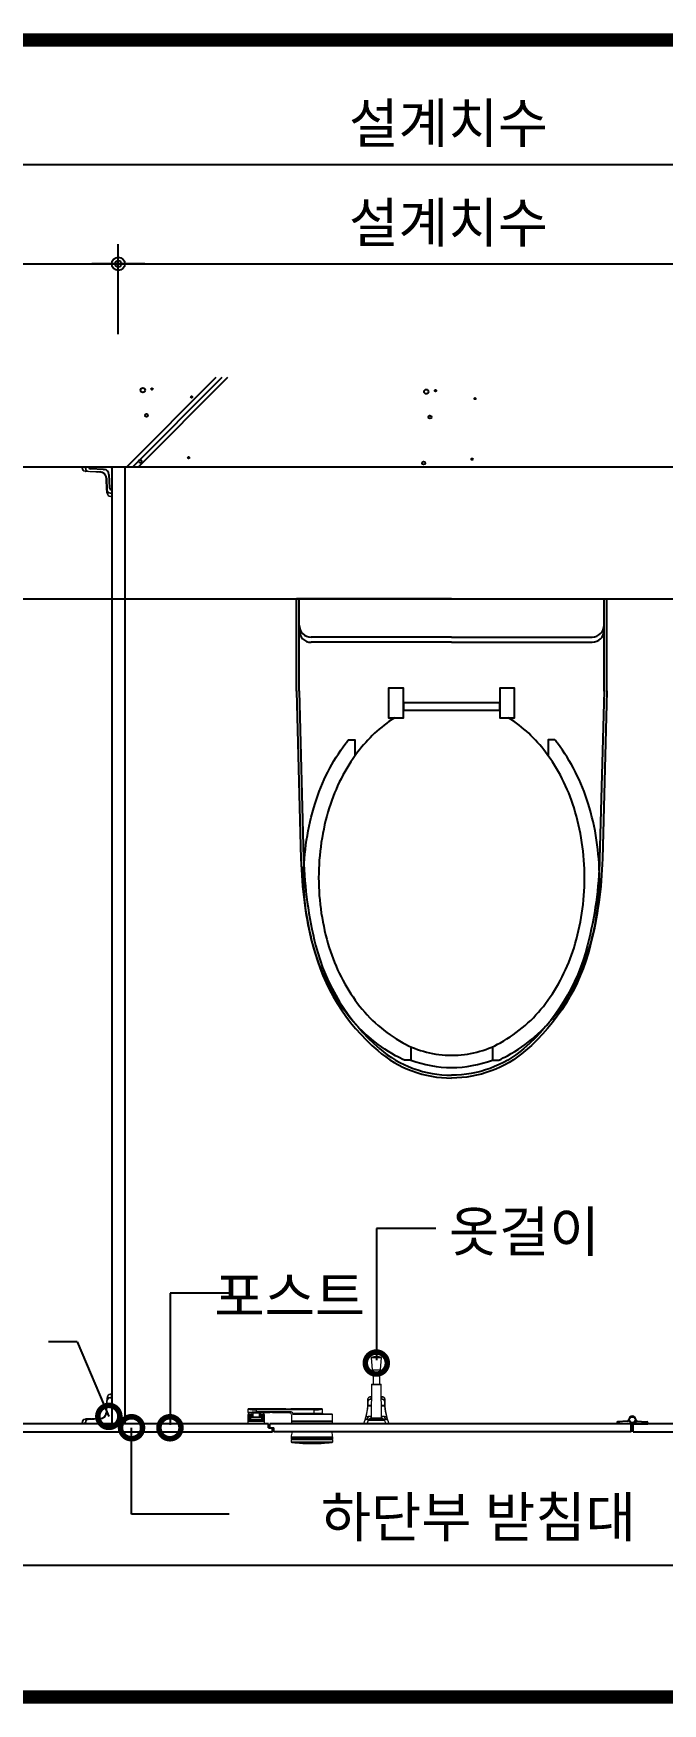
# Model space of a CAD drawing. Extents: x -256 to 8104, y -176 to 5714.
# Drawn here: x 3156 to 3633, y 2764 to 4029 of the extents above; entities that cross this region are included whole.
import ezdxf
from ezdxf.enums import TextEntityAlignment as Align

# ---------------------------------------------------------------- set-up
doc = ezdxf.new("R2010")
doc.units = 0
doc.header["$LTSCALE"] = 30
doc.layers.get('0').update_dxf_attribs({"linetype": 'CONTINUOUS'})
doc.layers.get('DEFPOINTS').update_dxf_attribs({"linetype": 'CONTINUOUS'})
for name, color, linetype in [('0_toilet', 6, 'CONTINUOUS'), ('DIM', 7, 'CONTINUOUS'), ('HAT', 8, 'CONTINUOUS'), ('경첩', 4, 'CONTINUOUS'), ('문자', 3, 'CONTINUOUS'), ('부자재', 4, 'CONTINUOUS'), ('옷걸이', 4, 'CONTINUOUS'), ('잠금쇠(회전형)', 4, 'CONTINUOUS'), ('치수', 1, 'CONTINUOUS'), ('해치', 8, 'CONTINUOUS')]:
    doc.layers.add(name, color=color, linetype=linetype)
doc.styles.add('돋움', font='malgun.ttf')
doc.dimstyles.new('10', dxfattribs={"dimscale": 10, "dimtxt": 3, "dimasz": 1, "dimexe": 1.5, "dimexo": 2, "dimgap": 1, "dimtad": 1, "dimdec": 0, "dimlunit": 6, "dimtxsty": '돋움', "dimblk": 'DIMDOT', "dimcen": -1, "dimdle": 1.5, "dimclrt": 3, "dimazin": 3, "dimtfac": 1, "dimtdec": 0, "dimtix": 1, "dimtmove": 2, "dimatfit": 3, "dimldrblk": 'DIMDOT', "dimarcsym": 0})

# ---------------------------------------------------------------- blocks, each defined once
blk = doc.blocks.new('_DOTSMALL')
at = {"color": 0, "linetype": 'ByBlock', "const_width": 0.5}
blk.add_lwpolyline([(-0.0625, 0, 1), (0.0625, 0, 1)], format="xyb", close=True, dxfattribs=at)
blk = doc.blocks.new('A$C63EC304E')
at = {"layer": '치수', "color": 1, "xscale": 2.5, "yscale": 2.5, "zscale": 2.5, "rotation": 234.3098741996962}
blk.add_blockref('_DOTSMALL', (0.312, 0.312), dxfattribs=at)
blk = doc.blocks.new('A$C2BC9653E')
at = {"layer": '치수', "xscale": 0.3333333333333333, "yscale": 0.3333333333333333, "zscale": 0.3333333333333333}
blk.add_blockref('A$C63EC304E', (0, 0), dxfattribs=at)
blk = doc.blocks.new('A$C7FC71301')
at = {"layer": '치수', "rotation": 180}
blk.add_blockref('A$C2BC9653E', (0.208, 0.208), dxfattribs=at)
blk = doc.blocks.new('A$C4A20372B')
at = {"layer": '치수'}
blk.add_blockref('A$C7FC71301', (0, 0), dxfattribs=at)
blk = doc.blocks.new('A$C566469F5')
at = {"layer": '치수'}
blk.add_blockref('A$C4A20372B', (0, 0), dxfattribs=at)
blk = doc.blocks.new('A$C7E317CD4')
at = {"layer": '해치', "xscale": 2, "yscale": 2, "zscale": 2}
blk.add_blockref('A$C566469F5', (0, 0), dxfattribs=at)
blk = doc.blocks.new('A$C601D7F27')
at = {"layer": '치수'}
blk.add_blockref('A$C7E317CD4', (0, 0), dxfattribs=at)
blk = doc.blocks.new('A$C38802C08')
at = {"layer": '치수'}
blk.add_blockref('A$C601D7F27', (0, 0), dxfattribs=at)
blk = doc.blocks.new('DIMDOT')
at = {"linetype": 'Continuous'}
blk.add_line((-2, 0), (2, 0), dxfattribs=at)
for radius in [0.5, 0.25]:
    blk.add_circle((0, 0), radius, dxfattribs=at)
blk = doc.blocks.new('*D887')
at = {"layer": 'DEFPOINTS', "color": 0}
for p in [(132541.7, -2894.3), (131041.7, -3042.7), (132541.7, -3042.7)]:
    blk.add_point(p, dxfattribs=at)
at = {"layer": 'DIM', "color": 0, "lineweight": -2, "ltscale": 10}
for p, q in [((131041.7, -3022.7), (131041.7, -2879.3)), ((132541.7, -3022.7), (132541.7, -2879.3)), ((131051.7, -2894.3), (132531.7, -2894.3))]:
    blk.add_line(p, q, dxfattribs=at)
at = {"layer": 'DIM', "color": 0, "lineweight": -2, "xscale": 10, "yscale": 10, "zscale": 10, "rotation": 180}
blk.add_blockref('DIMDOT', (131041.7, -2894.3), dxfattribs=at)
at = {"layer": 'DIM', "color": 0, "lineweight": -2, "xscale": 10, "yscale": 10, "zscale": 10}
blk.add_blockref('DIMDOT', (132541.7, -2894.3), dxfattribs=at)
at = {"layer": 'DIM', "color": 3, "insert": (131791.7, -2864.6), "char_height": 30, "attachment_point": 5, "style": '돋움'}
blk.add_mtext('설계치수', dxfattribs=at)
blk = doc.blocks.new('*D888')
at = {"layer": 'DEFPOINTS', "color": 0}
for p in [(132041.7, -2969.6), (131541.7, -3042.7), (132041.7, -3042.7)]:
    blk.add_point(p, dxfattribs=at)
at = {"layer": 'DIM', "color": 0, "lineweight": -2, "ltscale": 10}
for p, q in [((131541.7, -3022.7), (131541.7, -2954.6)), ((132041.7, -3022.7), (132041.7, -2954.6)), ((131551.7, -2969.6), (132031.7, -2969.6))]:
    blk.add_line(p, q, dxfattribs=at)
at = {"layer": 'DIM', "color": 0, "lineweight": -2, "xscale": 10, "yscale": 10, "zscale": 10, "rotation": 180}
blk.add_blockref('DIMDOT', (131541.7, -2969.6), dxfattribs=at)
at = {"layer": 'DIM', "color": 0, "lineweight": -2, "xscale": 10, "yscale": 10, "zscale": 10}
blk.add_blockref('DIMDOT', (132041.7, -2969.6), dxfattribs=at)
at = {"layer": 'DIM', "color": 3, "insert": (131791.7, -2940), "char_height": 30, "attachment_point": 5, "style": '돋움'}
blk.add_mtext('설계치수', dxfattribs=at)
blk = doc.blocks.new('*D889')
at = {"layer": 'DEFPOINTS', "color": 0}
for p in [(131541.7, -2969.6), (131041.7, -3042.7), (131541.7, -3042.7)]:
    blk.add_point(p, dxfattribs=at)
at = {"layer": 'DIM', "color": 0, "lineweight": -2, "ltscale": 10}
for p, q in [((131041.7, -3022.7), (131041.7, -2954.6)), ((131541.7, -3022.7), (131541.7, -2954.6)), ((131051.7, -2969.6), (131531.7, -2969.6))]:
    blk.add_line(p, q, dxfattribs=at)
at = {"layer": 'DIM', "color": 0, "lineweight": -2, "xscale": 10, "yscale": 10, "zscale": 10, "rotation": 180}
blk.add_blockref('DIMDOT', (131041.7, -2969.6), dxfattribs=at)
at = {"layer": 'DIM', "color": 0, "lineweight": -2, "xscale": 10, "yscale": 10, "zscale": 10}
blk.add_blockref('DIMDOT', (131541.7, -2969.6), dxfattribs=at)
at = {"layer": 'DIM', "color": 3, "insert": (131291.7, -2940), "char_height": 30, "attachment_point": 5, "style": '돋움'}
blk.add_mtext('설계치수', dxfattribs=at)
blk = doc.blocks.new('A$C10E41893')
at = {"layer": '부자재'}
for p, q in [((6.5, 0), (6.5, 196)), ((123.3, 196), (6.5, 196)), ((123.3, 192.5), (6.5, 192.5)), ((54.8, 0), (54.8, 177.5)), ((61.4, 0), (61.4, 177.5)), ((6.5, 0), (6.5, -196)), ((54.8, 0), (54.8, -177.5)), ((61.4, 0), (61.4, -177.5)), ((123.3, -192.5), (6.5, -192.5)), ((123.3, -196), (6.5, -196))]:
    blk.add_line(p, q, dxfattribs=at)
for points in [[(122.7, 196, -0.012538), (123.3, 196), (334.6, 190.3, -0.055395), (444.7, 175.1, -0.154276), (576.9, 93.3, -0.179504), (611.5, 0, -0.179504)], [(122.8, 192.5, -0.012538), (123.2, 192.5), (334.5, 186.8, -0.055395), (443.8, 171.7, -0.154276), (574.3, 91, -0.179504), (608, 0, -0.179504)], [(572, 51.4), (588.8, 51.4), (588.8, 59.6, 0.021185), (583.3, 70.7, 0.106084), (528.4, 133.7, 0.085733), (452.6, 172.4, 0.075373), (358.7, 186.6, 0.075373), (264.8, 172.4, 0.085733), (189, 133.7, 0.007337), (184.4, 130.1), (184.4, 122), (204.7, 122)], [(156.7, -72, 0.089162), (200.2, -118.7, 0.085733), (270.3, -154.5, 0.075373), (358.7, -167.9, 0.075373), (447.1, -154.5, 0.085733), (517.2, -118.7, 0.106084), (567, -61.6, 0.126931), (582.8, 0, 0.126931), (567, 61.6, 0.106084), (517.2, 118.7, 0.085733), (447.1, 154.5, 0.075373), (358.7, 167.9, 0.075373), (270.3, 154.5, 0.085733), (200.2, 118.7, 0.089162), (156.7, 72)], [(588.8, -51.4, 0.090214), (598.2, 0, 0.090214), (588.8, 51.4, 0.106084)], [(122.7, -196, 0.012538), (123.3, -196), (334.6, -190.3, 0.055395), (444.7, -175.1, 0.154276), (576.9, -93.3, 0.179504), (611.5, 0, 0.179504)], [(122.8, -192.5, 0.012538), (123.2, -192.5), (334.5, -186.8, 0.055395), (443.8, -171.7, 0.154276), (574.3, -91, 0.179504), (608, 0, 0.179504)], [(572, -51.4), (588.8, -51.4), (588.8, -59.6, -0.021185), (583.3, -70.7, -0.106084), (528.4, -133.7, -0.085733), (452.6, -172.4, -0.075373), (358.7, -186.6, -0.075373), (264.8, -172.4, -0.085733), (189, -133.7, -0.007337), (184.4, -130.1), (184.4, -122), (204.7, -122)]]:
    blk.add_lwpolyline(points, format="xyb", dxfattribs=at)
blk.add_lwpolyline([(138, -60.8), (119.3, -60.8), (119.3, -79.5), (156.7, -79.5), (156.7, -60.8), (138, -60.8), (147.3, -60.8), (147.3, 60.8), (138, 60.8), (156.7, 60.8), (156.7, 79.5), (119.3, 79.5), (119.3, 60.8), (138, 60.8), (138, -60.8), (119.3, -60.8)], dxfattribs=at)
for centre, start, end in [((39.8, 177.5), 0, 90), ((46.4, 177.5), 0, 90), ((39.8, -177.5), 270, 0), ((46.4, -177.5), 270, 0)]:
    blk.add_arc(centre, 15, start, end, dxfattribs=at)
blk = doc.blocks.new('AURA_33', base_point=(128321.5, -6824.2))
for p, q in [((131041.7, -3123.2), (132541.7, -3123.2)), ((131041.7, -3223.2), (132541.7, -3223.2))]:
    blk.add_line(p, q)
at = {"color": 4}
for p, q in [((131530.4, -3125.3), (131520.7, -3124.7)), ((131530.4, -3125.3), (131531.1, -3125.3)), ((131534.5, -3129.1), (131535, -3139.2))]:
    blk.add_line(p, q, dxfattribs=at)
at = {"color": 8}
blk.add_line((130805.6, -3955), (132768.2, -3955), dxfattribs=at)
at = {"color": 8, "const_width": 10}
for points in [[(130805.6, -2800.1), (134153.5, -2800.1)], [(128368.9, -4055), (134153.5, -4055)]]:
    blk.add_lwpolyline(points, dxfattribs=at)
at = {"color": 4}
for centre, radius, start, end in [((131520.8, -3123.1), 1.61, 184.0227, 266.85), ((131530.9, -3128.9), 3.66, 356.6481, 86.2207), ((131536.7, -3139), 1.65, 186.1664, 269.5984)]:
    blk.add_arc(centre, radius, start, end, dxfattribs=at)
at = {"layer": '0_toilet'}
for p, q in [((131536.7, -3123.2), (131536.7, -3848.2)), ((131546.7, -3123.2), (131546.7, -3848.2)), ((131655.6, -3848.2), (131431.7, -3848.2)), ((131431.7, -3854.2), (131658.6, -3854.2)), ((131655.6, -3851.2), (131655.6, -3848.2)), ((131655.6, -3851.2), (131659.4, -3851.2)), ((131930.2, -3848.2), (131656.4, -3848.2)), ((131656.4, -3851.2), (131656.4, -3848.2)), ((131658.6, -3854.2), (131658.6, -3851.2)), ((131659.4, -3854.2), (131659.4, -3851.2)), ((131930.2, -3854.2), (131659.4, -3854.2)), ((131930.2, -3854.2), (131930.2, -3848.2)), ((132160.7, -3848.2), (131931.7, -3848.2)), ((131931.7, -3854.2), (131931.7, -3848.2)), ((131931.7, -3854.2), (132163.7, -3854.2))]:
    blk.add_line(p, q, dxfattribs=at)
at = {"layer": '경첩', "color": 4, "linetype": 'Continuous', "lineweight": 15}
for p, q in [((131514.2, -3124.3), (131514.2, -3123.2)), ((131514.2, -3123.2), (131514.5, -3123.2)), ((131514.5, -3124.3), (131514.2, -3124.3)), ((131514.5, -3123.2), (131514.5, -3124.3)), ((131514.5, -3123.2), (131516.6, -3123.2)), ((131516.6, -3123.2), (131516.6, -3124.4)), ((131516.7, -3124.4), (131516.7, -3123.2)), ((131516.7, -3123.2), (131517, -3123.2)), ((131517, -3123.2), (131517, -3124.4)), ((131535.2, -3123.2), (131517, -3123.2)), ((131516.5, -3126.4), (131517.9, -3126.5)), ((131519, -3126.8), (131516.5, -3126.7)), ((131516.6, -3124.4), (131516.7, -3124.4)), ((131516.7, -3124.4), (131517, -3124.4)), ((131516.9, -3126.9), (131517.1, -3126.7)), ((131516.9, -3126.9), (131517, -3126.9)), ((131520.2, -3127.1), (131517, -3126.9)), ((131519, -3126.5), (131527.9, -3127)), ((131527.9, -3127.2), (131519, -3126.8)), ((131520.2, -3127.1), (131520.5, -3126.9)), ((131520.9, -3127.1), (131521.2, -3126.9)), ((131521.3, -3127.1), (131521.5, -3126.9)), ((131521.9, -3127.2), (131522.2, -3126.9)), ((131524.6, -3127.3), (131521.9, -3127.2)), ((131524.6, -3127.3), (131524.9, -3127.1)), ((131525.3, -3127.3), (131525.5, -3127.1)), ((131525.6, -3127.4), (131525.9, -3127.1)), ((131526.3, -3127.4), (131526.6, -3127.1)), ((131527.7, -3127.4), (131526.3, -3127.4)), ((131527.7, -3127.4), (131527.9, -3127.2)), ((131527.9, -3127.5), (131527.7, -3127.4)), ((131528.9, -3127.6), (131529.1, -3127.4)), ((131529.5, -3127.8), (131529.6, -3127.6)), ((131529.7, -3127.9), (131529.9, -3127.7)), ((131530.2, -3128.1), (131530.3, -3128)), ((131530.4, -3128.3), (131530.6, -3128.1)), ((131531.5, -3129.3), (131531.6, -3129.1)), ((131531.6, -3129.5), (131531.8, -3129.3)), ((131531.9, -3130), (131532.1, -3129.8)), ((131532, -3130.2), (131532.2, -3130)), ((131532.2, -3130.6), (131532.4, -3130.4)), ((131532.5, -3130.9), (131532.3, -3131.1)), ((131532.3, -3131.1), (131532.5, -3130.9)), ((131532.4, -3131.5), (131532.6, -3131.3)), ((131532.4, -3131.7), (131532.6, -3131.5)), ((131532.5, -3132.6), (131532.4, -3132)), ((131532.5, -3132.6), (131532.7, -3132.4)), ((131532.5, -3132.7), (131532.7, -3132.5)), ((131532.5, -3132.7), (131532.5, -3132.6)), ((131532.5, -3133.1), (131532.5, -3132.7)), ((131532.5, -3133.1), (131532.7, -3132.8)), ((131532.5, -3133.2), (131532.7, -3132.9)), ((131532.5, -3133.2), (131532.5, -3133.1)), ((131532.5, -3134.1), (131532.5, -3133.2)), ((131532.5, -3134.1), (131532.8, -3133.8)), ((131532.5, -3134.3), (131532.8, -3134.1)), ((131532.6, -3134.7), (131532.5, -3134.3)), ((131532.6, -3134.8), (131532.8, -3134.5)), ((131532.6, -3134.7), (131532.8, -3134.5)), ((131532.7, -3137.6), (131532.6, -3134.8)), ((131533.1, -3140.9), (131532.7, -3132)), ((131532.9, -3132), (131533.4, -3140.9)), ((131536.7, -3142.9), (131536.7, -3124.7)), ((131532.7, -3137.6), (131532.9, -3137.4)), ((131532.7, -3138), (131533, -3137.7)), ((131532.7, -3138.6), (131532.7, -3138)), ((131532.7, -3138.6), (131533, -3138.4)), ((131532.8, -3139), (131533, -3138.7)), ((131532.8, -3139.6), (131533, -3139.4)), ((131532.9, -3142.4), (131532.8, -3139.6)), ((131532.9, -3142.4), (131533.2, -3142.1)), ((131533, -3142.9), (131533.2, -3142.8)), ((131533.2, -3143.4), (131533.1, -3140.9)), ((131533.4, -3142), (131533.5, -3143.4)), ((131535.5, -3142.9), (131536.7, -3142.9)), ((131535.5, -3143.2), (131535.5, -3142.9)), ((131535.5, -3143.2), (131535.5, -3143.3)), ((131536.7, -3143.2), (131535.5, -3143.2)), ((131535.5, -3143.3), (131536.7, -3143.3)), ((131535.6, -3145.4), (131536.7, -3145.4)), ((131535.6, -3145.4), (131535.6, -3145.7)), ((131536.7, -3145.7), (131535.6, -3145.7)), ((131536.7, -3142.9), (131536.7, -3143.2)), ((131536.7, -3143.3), (131536.7, -3145.4)), ((131536.7, -3145.4), (131536.7, -3145.7)), ((131533.1, -3830.4), (131532.7, -3839.4)), ((131532.9, -3829), (131532.8, -3831.7)), ((131532.8, -3831.7), (131533, -3832)), ((131532.8, -3832.4), (131533, -3832.6)), ((131532.9, -3829), (131533.2, -3829.3)), ((131532.9, -3839.4), (131533.4, -3830.4)), ((131533, -3828.4), (131533.2, -3828.6)), ((131533.2, -3827.9), (131533.1, -3830.4)), ((131533.4, -3829.4), (131533.5, -3827.9)), ((131535.5, -3828.2), (131535.5, -3828.1)), ((131535.5, -3828.1), (131536.7, -3828.1)), ((131535.5, -3828.2), (131535.5, -3828.4)), ((131536.7, -3828.2), (131535.5, -3828.2)), ((131535.5, -3828.4), (131536.7, -3828.4)), ((131535.6, -3825.9), (131535.6, -3825.7)), ((131536.7, -3825.7), (131535.6, -3825.7)), ((131535.6, -3825.9), (131536.7, -3825.9)), ((131536.7, -3825.9), (131536.7, -3825.7)), ((131536.7, -3828.1), (131536.7, -3825.9)), ((131536.7, -3828.4), (131536.7, -3828.2)), ((131536.7, -3828.4), (131536.7, -3846.7)), ((131519, -3844.6), (131516.5, -3844.7)), ((131516.5, -3844.9), (131517.9, -3844.9)), ((131516.9, -3844.5), (131517, -3844.4)), ((131516.9, -3844.5), (131517.1, -3844.7)), ((131520.2, -3844.3), (131517, -3844.4)), ((131527.9, -3844.2), (131519, -3844.6)), ((131519, -3844.8), (131527.9, -3844.4)), ((131520.2, -3844.3), (131520.5, -3844.5)), ((131520.9, -3844.2), (131521.2, -3844.5)), ((131521.3, -3844.2), (131521.5, -3844.5)), ((131524.6, -3844.1), (131521.9, -3844.2)), ((131521.9, -3844.2), (131522.2, -3844.4)), ((131524.6, -3844.1), (131524.9, -3844.3)), ((131525.3, -3844), (131525.5, -3844.3)), ((131525.6, -3844), (131525.9, -3844.2)), ((131527.7, -3843.9), (131526.3, -3844)), ((131526.3, -3844), (131526.6, -3844.2)), ((131527.7, -3843.9), (131527.9, -3844.2)), ((131527.9, -3843.9), (131527.7, -3843.9)), ((131528.9, -3843.7), (131529.1, -3843.9)), ((131529.5, -3843.6), (131529.6, -3843.8)), ((131529.7, -3843.5), (131529.9, -3843.7)), ((131530.2, -3843.2), (131530.3, -3843.4)), ((131530.4, -3843.1), (131530.6, -3843.3)), ((131531.5, -3842), (131531.6, -3842.2)), ((131531.6, -3841.8), (131531.8, -3842)), ((131531.9, -3841.4), (131532.1, -3841.6)), ((131532, -3841.2), (131532.2, -3841.4)), ((131532.2, -3840.8), (131532.4, -3841)), ((131532.5, -3840.5), (131532.3, -3840.2)), ((131532.3, -3840.2), (131532.5, -3840.4)), ((131532.5, -3838.7), (131532.4, -3839.4)), ((131532.4, -3839.6), (131532.6, -3839.9)), ((131532.4, -3839.9), (131532.6, -3840.1)), ((131532.6, -3836.6), (131532.5, -3837)), ((131532.5, -3837), (131532.8, -3837.3)), ((131532.5, -3837.3), (131532.8, -3837.5)), ((131532.5, -3837.3), (131532.5, -3838.2)), ((131532.5, -3838.2), (131532.7, -3838.4)), ((131532.5, -3838.2), (131532.5, -3838.3)), ((131532.5, -3838.3), (131532.7, -3838.5)), ((131532.5, -3838.3), (131532.5, -3838.6)), ((131532.5, -3838.6), (131532.7, -3838.9)), ((131532.5, -3838.6), (131532.5, -3838.7)), ((131532.5, -3838.7), (131532.7, -3839)), ((131532.7, -3833.7), (131532.6, -3836.6)), ((131532.6, -3836.6), (131532.8, -3836.8)), ((131532.6, -3836.6), (131532.8, -3836.9)), ((131532.7, -3832.7), (131533, -3833)), ((131532.7, -3832.7), (131532.7, -3833.4)), ((131532.7, -3833.4), (131533, -3833.6)), ((131532.7, -3833.7), (131532.9, -3834)), ((131514.5, -3847), (131514.2, -3847)), ((131514.2, -3847), (131514.2, -3848.2)), ((131514.2, -3848.2), (131514.5, -3848.2)), ((131514.5, -3848.2), (131514.5, -3847)), ((131514.5, -3848.2), (131516.6, -3848.2)), ((131516.6, -3848.2), (131516.6, -3846.9)), ((131516.6, -3846.9), (131516.7, -3846.9)), ((131516.7, -3846.9), (131517, -3846.9)), ((131516.7, -3846.9), (131516.7, -3848.2)), ((131516.7, -3848.2), (131517, -3848.2)), ((131517, -3848.2), (131517, -3846.9)), ((131535.2, -3848.2), (131517, -3848.2))]:
    blk.add_line(p, q, dxfattribs=at)
at = {"layer": '경첩', "color": 4, "linetype": 'Continuous', "lineweight": 15, "flags": 128}
for points in [[(131516.5, -3126.4), (131516.5, -3126.5), (131516.5, -3126.5), (131516.5, -3126.6), (131516.5, -3126.6), (131516.5, -3126.6), (131516.5, -3126.7), (131516.5, -3126.7), (131516.5, -3126.7)], [(131519, -3126.8), (131519, -3126.8), (131519, -3126.8), (131519, -3126.7), (131519, -3126.7), (131519, -3126.7), (131519, -3126.6), (131519, -3126.6), (131519, -3126.5)], [(131520.9, -3127.1), (131520.9, -3127.1), (131520.9, -3127.1), (131520.8, -3127.1), (131520.7, -3127.1), (131520.6, -3127.1), (131520.5, -3127.1), (131520.4, -3127.1), (131520.2, -3127.1)], [(131521.9, -3127.2), (131521.8, -3127.2), (131521.7, -3127.2), (131521.6, -3127.2), (131521.5, -3127.2), (131521.4, -3127.2), (131521.3, -3127.2), (131521.3, -3127.1), (131521.3, -3127.1), (131521.3, -3127.1)], [(131525.3, -3127.3), (131525.3, -3127.3), (131525.3, -3127.3), (131525.2, -3127.3), (131525.1, -3127.3), (131525, -3127.3), (131524.9, -3127.3), (131524.8, -3127.3), (131524.6, -3127.3)], [(131526.3, -3127.4), (131526.2, -3127.4), (131526.1, -3127.4), (131525.9, -3127.4), (131525.8, -3127.4), (131525.8, -3127.4), (131525.7, -3127.4), (131525.7, -3127.4), (131525.6, -3127.4)], [(131527.9, -3127.2), (131527.9, -3127.2), (131527.9, -3127.2), (131527.9, -3127.2), (131527.9, -3127.1), (131527.9, -3127.1), (131527.9, -3127.1), (131527.9, -3127), (131527.9, -3127)], [(131532.3, -3131.1), (131532.3, -3131.1), (131532.3, -3131.1)], [(131532.4, -3131.7), (131532.4, -3131.6), (131532.4, -3131.5)], [(131532.5, -3134.3), (131532.5, -3134.2), (131532.5, -3134.2), (131532.5, -3134.1)], [(131532.6, -3134.8), (131532.6, -3134.8), (131532.6, -3134.7)], [(131532.7, -3132), (131532.7, -3132), (131532.7, -3132), (131532.7, -3132), (131532.8, -3132), (131532.8, -3132), (131532.8, -3132), (131532.9, -3132), (131532.9, -3132)], [(131532.8, -3139.6), (131532.8, -3139.5), (131532.8, -3139.4), (131532.8, -3139.3), (131532.8, -3139.2), (131532.8, -3139.1), (131532.8, -3139), (131532.8, -3139), (131532.8, -3139)], [(131532.9, -3142.9), (131532.9, -3142.8), (131532.9, -3142.6), (131532.9, -3142.5), (131532.9, -3142.4)], [(131532.9, -3142.9), (131533, -3142.9), (131533, -3142.9), (131533, -3142.9), (131533, -3142.9), (131533, -3142.9), (131533, -3142.9), (131533, -3142.9), (131533, -3142.9)], [(131533.1, -3140.9), (131533.1, -3140.9), (131533.1, -3140.9), (131533.2, -3140.9), (131533.2, -3140.9), (131533.2, -3140.9), (131533.3, -3140.9), (131533.3, -3140.9), (131533.4, -3140.9)], [(131533.5, -3143.4), (131533.4, -3143.4), (131533.4, -3143.4), (131533.3, -3143.4), (131533.3, -3143.4), (131533.3, -3143.4), (131533.2, -3143.4), (131533.2, -3143.4), (131533.2, -3143.4)], [(131532.8, -3831.7), (131532.8, -3831.8), (131532.8, -3832), (131532.8, -3832.1), (131532.8, -3832.2), (131532.8, -3832.3), (131532.8, -3832.3), (131532.8, -3832.4), (131532.8, -3832.4)], [(131532.9, -3828.5), (131533, -3828.5), (131533, -3828.5), (131533, -3828.5), (131533, -3828.4), (131533, -3828.4), (131533, -3828.4), (131533, -3828.4), (131533, -3828.4)], [(131532.9, -3828.5), (131532.9, -3828.6), (131532.9, -3828.7), (131532.9, -3828.9), (131532.9, -3829)], [(131533.1, -3830.4), (131533.1, -3830.4), (131533.1, -3830.4), (131533.2, -3830.4), (131533.2, -3830.4), (131533.2, -3830.4), (131533.3, -3830.4), (131533.3, -3830.4), (131533.4, -3830.4)], [(131533.5, -3827.9), (131533.4, -3827.9), (131533.4, -3827.9), (131533.3, -3827.9), (131533.3, -3827.9), (131533.3, -3827.9), (131533.2, -3827.9), (131533.2, -3827.9), (131533.2, -3827.9)], [(131516.5, -3844.9), (131516.5, -3844.9), (131516.5, -3844.8), (131516.5, -3844.8), (131516.5, -3844.8), (131516.5, -3844.7), (131516.5, -3844.7), (131516.5, -3844.7), (131516.5, -3844.7)], [(131519, -3844.6), (131519, -3844.6), (131519, -3844.6), (131519, -3844.6), (131519, -3844.6), (131519, -3844.7), (131519, -3844.7), (131519, -3844.8), (131519, -3844.8)], [(131520.9, -3844.2), (131520.9, -3844.2), (131520.9, -3844.2), (131520.8, -3844.2), (131520.7, -3844.2), (131520.6, -3844.2), (131520.5, -3844.3), (131520.4, -3844.3), (131520.2, -3844.3)], [(131521.9, -3844.2), (131521.8, -3844.2), (131521.7, -3844.2), (131521.6, -3844.2), (131521.5, -3844.2), (131521.4, -3844.2), (131521.3, -3844.2), (131521.3, -3844.2), (131521.3, -3844.2), (131521.3, -3844.2)], [(131525.3, -3844), (131525.3, -3844), (131525.3, -3844), (131525.2, -3844), (131525.1, -3844), (131525, -3844), (131524.9, -3844), (131524.8, -3844.1), (131524.6, -3844.1)], [(131526.3, -3844), (131526.2, -3844), (131526.1, -3844), (131525.9, -3844), (131525.8, -3844), (131525.8, -3844), (131525.7, -3844), (131525.7, -3844), (131525.6, -3844)], [(131527.9, -3844.2), (131527.9, -3844.2), (131527.9, -3844.2), (131527.9, -3844.2), (131527.9, -3844.2), (131527.9, -3844.3), (131527.9, -3844.3), (131527.9, -3844.4), (131527.9, -3844.4)], [(131532.3, -3840.2), (131532.3, -3840.2), (131532.3, -3840.2)], [(131532.4, -3839.6), (131532.4, -3839.8), (131532.4, -3839.9)], [(131532.5, -3837), (131532.5, -3837.1), (131532.5, -3837.2), (131532.5, -3837.3)], [(131532.6, -3836.6), (131532.6, -3836.6), (131532.6, -3836.6)], [(131532.7, -3839.4), (131532.7, -3839.4), (131532.7, -3839.4), (131532.7, -3839.4), (131532.8, -3839.4), (131532.8, -3839.4), (131532.8, -3839.4), (131532.9, -3839.4), (131532.9, -3839.4)]]:
    blk.add_lwpolyline(points, dxfattribs=at)
at = {"layer": '경첩', "color": 4, "linetype": 'Continuous', "lineweight": 15}
for centre, radius, start, end in [((131516.6, -3124.3), 2.35, 180, 267.3017), ((131516.6, -3124.3), 2.1, 180, 267.3017), ((131535.2, -3124.7), 1.5, 0, 90), ((131519.1, -3124.4), 2.35, 180, 267.3017), ((131519.1, -3124.4), 2.1, 180, 267.3017), ((131527.7, -3132.2), 5.25, 2.6983, 87.3017), ((131527.7, -3132.2), 5, 2.6983, 87.3017), ((131527.7, -3132.2), 4.75, 75, 87.3017), ((131527.7, -3132.2), 4.75, 68.2494, 75.0002), ((131527.7, -3132.2), 4.75, 58.7002, 65.0052), ((131527.7, -3132.2), 4.75, 55.6142, 58.7009), ((131527.7, -3132.2), 4.75, 37.4392, 55.6151), ((131527.7, -3132.2), 4.75, 34.3855, 37.4388), ((131527.7, -3132.2), 4.75, 28.1736, 34.3849), ((131527.7, -3132.2), 4.75, 19.766, 24.9948), ((131527.7, -3132.2), 4.75, 13.2431, 19.766), ((131527.7, -3132.2), 4.75, 8.6056, 13.1623), ((131527.7, -3132.2), 4.75, 2.6983, 5.9088), ((131535.5, -3140.8), 2.35, 182.6983, 270), ((131535.6, -3143.3), 2.35, 182.6983, 270), ((131535.5, -3140.8), 2.1, 182.6983, 270), ((131535.6, -3143.3), 2.1, 182.6983, 270), ((131535.5, -3830.5), 2.35, 90, 177.3017), ((131535.6, -3828), 2.35, 90, 177.3017), ((131535.5, -3830.5), 2.1, 90, 177.3017), ((131535.6, -3828), 2.1, 90, 177.3017), ((131516.6, -3847), 2.35, 92.6983, 180), ((131516.6, -3847), 2.1, 92.6983, 180), ((131519.1, -3846.9), 2.35, 92.6983, 180), ((131519.1, -3846.9), 2.1, 92.6983, 180), ((131527.7, -3839.2), 5.25, 272.6983, 357.3017), ((131527.7, -3839.2), 5, 272.6983, 357.3017), ((131527.7, -3839.2), 4.75, 272.6983, 285), ((131527.7, -3839.2), 4.75, 284.9998, 291.7506), ((131527.7, -3839.2), 4.75, 294.9948, 301.2998), ((131527.7, -3839.2), 4.75, 301.2991, 304.3858), ((131527.7, -3839.2), 4.75, 304.3849, 322.5608), ((131527.7, -3839.2), 4.75, 322.5612, 325.6145), ((131527.7, -3839.2), 4.75, 325.6151, 331.8264), ((131527.7, -3839.2), 4.75, 335.0052, 340.234), ((131527.7, -3839.2), 4.75, 340.234, 346.7569), ((131527.7, -3839.2), 4.75, 346.8377, 351.3944), ((131527.7, -3839.2), 4.75, 354.0912, 357.3017), ((131535.2, -3846.7), 1.5, 270, 0)]:
    blk.add_arc(centre, radius, start, end, dxfattribs=at)
at = {"layer": '부자재'}
for p, q in [((131919.5, -3847.3), (131919.5, -3848.2)), ((131930.2, -3848.2), (131919.5, -3848.2)), ((131927.3, -3846.1), (131920.1, -3846.6)), ((131920.8, -3847.1), (131920.8, -3848.2)), ((131931, -3847.6), (131931, -3848.4)), ((131931.2, -3848.4), (131931, -3848.4)), ((131931.2, -3847.6), (131931.2, -3848.4)), ((131931.7, -3848.1), (131931.7, -3848.2)), ((131931.7, -3848.2), (131942.7, -3848.2)), ((131934, -3846), (131942.1, -3846.6)), ((131941.4, -3847.1), (131941.4, -3848.2)), ((131942.7, -3847.3), (131942.7, -3848.2))]:
    blk.add_line(p, q, dxfattribs=at)
at = {"layer": '부자재', "color": 1}
blk.add_circle((131931.1, -3845), 2.34, dxfattribs=at)
at = {"layer": '부자재'}
for centre, radius, start, end in [((131927.2, -3844.8), 1.29, 272.9231, 352.4724), ((131931.1, -3845), 2.62, 270, 180), ((131935, -3844.8), 1.29, 187.5276, 267.0769), ((131920.2, -3847.3), 0.7, 101.7765, 181.6712), ((131921.6, -3847.3), 0.884, 113.4077, 164.5497), ((131931.5, -3849.2), 1.65, 102.5267, 141.5475), ((131930.8, -3849.2), 1.65, 43.1003, 77.4733), ((131931.2, -3845.3), 2.86, 280.084, 345.9792), ((131940.6, -3847.3), 0.884, 15.4503, 67.3004), ((131942, -3847.3), 0.7, 358.3288, 78.2235)]:
    blk.add_arc(centre, radius, start, end, dxfattribs=at)
at = {"layer": '옷걸이', "lineweight": 15}
for p, q in [((131733.2, -3797.8), (131733.9, -3807.3)), ((131733.2, -3797.8), (131741.2, -3797.8)), ((131733.9, -3807.3), (131740.4, -3807.3)), ((131734.7, -3807.3), (131734.7, -3818.2)), ((131739.7, -3818.2), (131739.7, -3807.3)), ((131740.4, -3807.3), (131741.2, -3797.8)), ((131733.4, -3818.4), (131733.2, -3843.7)), ((131740.9, -3818.4), (131733.4, -3818.4)), ((131733.7, -3818.2), (131737.2, -3818.2)), ((131737.2, -3818.2), (131740.7, -3818.2)), ((131741.1, -3843.7), (131740.9, -3818.4)), ((131733.3, -3827.5), (131733.2, -3827.5)), ((131733.2, -3827.5), (131733.2, -3827.6)), ((131733.3, -3827.6), (131733.2, -3827.6)), ((131733.2, -3829.2), (131733.2, -3829.5)), ((131733.2, -3829.2), (131733.3, -3829.2)), ((131733.3, -3829.5), (131733.2, -3829.5)), ((131741.1, -3827.5), (131741, -3827.5)), ((131741.1, -3827.6), (131741, -3827.6)), ((131741, -3829.2), (131741.1, -3829.2)), ((131741.1, -3829.5), (131741, -3829.5)), ((131741.1, -3827.5), (131741.1, -3827.6)), ((131741.1, -3829.2), (131741.1, -3829.5)), ((131729.5, -3844.8), (131729.4, -3844.8)), ((131730.9, -3842.8), (131729.5, -3842.8)), ((131730.9, -3842.8), (131729.5, -3842.8)), ((131729.5, -3844.9), (131729.5, -3844.9)), ((131744.9, -3844.9), (131729.5, -3844.9)), ((131733.3, -3834.6), (131730.8, -3834.6)), ((131730.8, -3843.3), (131730.9, -3842.8)), ((131730.9, -3833.9), (131733.3, -3833.9)), ((131730.9, -3845.6), (131730.9, -3844.9)), ((131730.9, -3844.9), (131743.5, -3844.9)), ((131741.9, -3843.7), (131732.4, -3843.7)), ((131741, -3833.9), (131743.4, -3833.9)), ((131743.5, -3834.6), (131741.1, -3834.6)), ((131744.9, -3842.8), (131743.4, -3842.8)), ((131743.4, -3842.8), (131743.5, -3843.3)), ((131744.9, -3842.8), (131743.4, -3842.8)), ((131743.5, -3845.6), (131743.5, -3844.9)), ((131744.9, -3844.8), (131744.8, -3844.8)), ((131745, -3844.9), (131744.9, -3844.8)), ((131744.9, -3844.9), (131744.9, -3844.9)), ((131727.7, -3848.2), (131728.5, -3845.6)), ((131730, -3848.2), (131727.7, -3848.2)), ((131728.5, -3845.6), (131728.5, -3845.6)), ((131728.5, -3845.6), (131728.5, -3845.6)), ((131730.9, -3845.6), (131730, -3848.2)), ((131744.3, -3848.2), (131730, -3848.2)), ((131743.5, -3845.6), (131730.9, -3845.6)), ((131744.3, -3848.2), (131743.5, -3845.6)), ((131746.7, -3848.2), (131744.3, -3848.2)), ((131745.8, -3845.6), (131746.7, -3848.2)), ((131745.8, -3845.6), (131745.8, -3845.6)), ((131745.8, -3845.6), (131745.8, -3845.6))]:
    blk.add_line(p, q, dxfattribs=at)
at = {"layer": '옷걸이', "lineweight": 15, "flags": 128}
for points in [[(131733.2, -3827.6), (131733.2, -3827.5), (131732.8, -3827.6), (131732.5, -3827.6), (131732.2, -3827.7), (131731.9, -3827.8), (131731.6, -3827.9), (131731.4, -3828.1), (131731.2, -3828.3), (131731, -3828.5), (131730.9, -3828.7), (131730.8, -3828.9), (131730.7, -3829.2), (131730.7, -3829.2)], [(131733.2, -3827.6), (131732.8, -3827.7), (131732.4, -3827.7), (131732, -3827.8), (131731.7, -3828), (131731.4, -3828.2), (131731.1, -3828.4), (131730.9, -3828.6), (131730.8, -3828.9), (131730.7, -3829.2), (131730.7, -3829.3)], [(131730.7, -3830.8), (131730.8, -3830.5), (131730.9, -3830.2), (131731.1, -3830), (131731.3, -3829.8), (131731.6, -3829.6), (131731.9, -3829.4), (131732.3, -3829.3), (131732.7, -3829.2), (131733.2, -3829.2)], [(131733.2, -3829.5), (131732.8, -3829.6), (131732.4, -3829.6), (131732.1, -3829.7), (131731.8, -3829.9), (131731.5, -3830.1), (131731.3, -3830.3), (131731.1, -3830.5), (131731, -3830.7), (131731, -3831)], [(131743.6, -3829.3), (131743.6, -3829.3), (131743.6, -3829), (131743.5, -3828.8), (131743.4, -3828.6), (131743.3, -3828.4), (131743.1, -3828.2), (131742.8, -3828), (131742.6, -3827.9), (131742.3, -3827.8), (131742, -3827.7), (131741.7, -3827.6), (131741.3, -3827.6), (131741.1, -3827.6)], [(131743.6, -3829.3), (131743.6, -3829), (131743.5, -3828.7), (131743.3, -3828.5), (131743.1, -3828.3), (131742.8, -3828.1), (131742.4, -3827.9), (131742.1, -3827.8), (131741.7, -3827.7), (131741.2, -3827.6), (131741.1, -3827.6)], [(131741.1, -3829.2), (131741.5, -3829.2), (131741.9, -3829.3), (131742.3, -3829.4), (131742.6, -3829.5), (131742.9, -3829.7), (131743.2, -3829.9), (131743.4, -3830.2), (131743.5, -3830.4), (131743.6, -3830.8)], [(131743.3, -3831), (131743.3, -3830.7), (131743.2, -3830.4), (131743, -3830.2), (131742.8, -3830), (131742.5, -3829.8), (131742.2, -3829.7), (131741.8, -3829.6), (131741.5, -3829.5), (131741.1, -3829.5)], [(131729.2, -3843), (131729.2, -3843), (131729.2, -3843)], [(131729.4, -3844.8), (131729.4, -3844.8), (131729.3, -3844.9)], [(131729.4, -3844.8), (131729.4, -3844.8), (131729.5, -3844.8)], [(131729.5, -3842.8), (131729.5, -3842.8), (131729.5, -3842.8)], [(131729.5, -3844.8), (131729.5, -3844.9), (131729.5, -3844.9)], [(131730.6, -3834.6), (131730.6, -3834.6), (131730.6, -3834.6), (131730.6, -3834.6), (131730.7, -3834.6), (131730.7, -3834.6), (131730.7, -3834.6), (131730.8, -3834.6), (131730.8, -3834.6)], [(131731.7, -3844.9), (131731.3, -3844.9), (131731, -3844.8), (131730.9, -3844.8), (131731, -3844.8), (131731.3, -3844.7), (131731.4, -3844.7)], [(131733.2, -3842.4), (131732.6, -3842.4), (131731.3, -3842.5)], [(131743, -3842.5), (131741.4, -3842.4), (131741.1, -3842.4)], [(131742.9, -3844.7), (131743.2, -3844.8), (131743.4, -3844.8), (131743.4, -3844.8), (131743.2, -3844.9), (131742.9, -3844.9), (131742.4, -3844.9)], [(131743.7, -3834.6), (131743.7, -3834.6), (131743.7, -3834.6), (131743.7, -3834.6), (131743.7, -3834.6), (131743.6, -3834.6), (131743.6, -3834.6), (131743.5, -3834.6), (131743.5, -3834.6)], [(131744.9, -3844.9), (131744.9, -3844.9), (131744.8, -3844.8)], [(131744.9, -3844.8), (131744.9, -3844.8), (131744.8, -3844.8)]]:
    blk.add_lwpolyline(points, dxfattribs=at)
at = {"layer": '옷걸이', "lineweight": 15}
for centre, radius, start, end in [((131737.2, -3808.1), 11, 68.7607, 111.2393), ((131733.7, -3818.4), 0.25, 90, 179.5), ((131740.7, -3818.4), 0.25, 0.5, 90), ((131678, -3830.4), 52.8, 356.4511, 359.6096), ((131678, -3830.4), 52.8, 359.6096, 1.2369), ((131731, -3830.7), 0.227, 188.2087, 276.392), ((131678, -3830.6), 53, 356.4511, 359.6096), ((131678, -3828.8), 55.3, 359.6189, 1.2073), ((131796.3, -3828.8), 55.3, 178.7927, 180.3811), ((131743.4, -3830.7), 0.227, 263.608, 351.7913), ((131796.3, -3830.6), 53, 180.3904, 183.5489), ((131796.3, -3830.4), 52.8, 178.7631, 180.3904), ((131796.3, -3830.4), 52.8, 180.3904, 183.5489), ((131679.2, -3830.8), 51.5, 343.2376, 346.2577), ((131729.6, -3846), 1.17, 101.397, 160.6752), ((131729.5, -3845.9), 1, 89.9937, 161.8081), ((131679.6, -3830.6), 51.3, 343.5226, 346.2377), ((131678, -3830.4), 52.8, 346.2317, 355.4136), ((131729.5, -3843), 0.25, 90.2728, 166.2395), ((131729.5, -3843), 0.247, 89.2585, 165.9158), ((131729.1, -3843), 1.81, 282.0607, 352.5143), ((131678, -3830.4), 53, 346.5097, 355.4136), ((131728.9, -3842.6), 2.24, 284.8265, 3.5932), ((131730.9, -3833.7), 0.23, 185.4574, 275.1888), ((131678, -3830.4), 52.8, 355.4136, 356.451), ((131696.9, -3831.2), 34.1, 354.2736, 355.5668), ((131731.3, -3842.8), 0.376, 79.9393, 150.5456), ((131731.2, -3842.8), 0.248, 89.5881, 179.723), ((131731.3, -3842.8), 0.307, 84.7786, 118.9817), ((131731, -3843.4), 1.43, 284.1057, 346.9245), ((131737.3, -3443.8), 401.1, 269.1968, 270.7316), ((131743.3, -3843.4), 1.44, 193.1186, 255.9655), ((131743.1, -3842.9), 0.4, 32.0092, 97.8083), ((131743, -3842.7), 0.271, 58.6344, 97.6053), ((131745.4, -3842.6), 2.24, 176.3909, 255.1894), ((131743.2, -3842.8), 0.248, 0.277, 90.4119), ((131743.5, -3833.7), 0.23, 264.8112, 354.5426), ((131777.4, -3831.2), 34.1, 184.4333, 185.7264), ((131796.3, -3830.4), 53, 184.5864, 193.4903), ((131745.3, -3843.1), 1.8, 186.7864, 258.2605), ((131796.3, -3830.4), 52.8, 183.5489, 184.5865), ((131796.3, -3830.4), 52.8, 184.5864, 193.7683), ((131744.9, -3843), 0.25, 13.7617, 89.4531), ((131744.9, -3843), 0.247, 14.0842, 90.7415), ((131794.5, -3830.6), 51.2, 193.7584, 196.469), ((131744.7, -3846), 1.16, 19.2937, 79.3942), ((131744.9, -3845.9), 1, 18.1919, 90.0063), ((131795.3, -3830.7), 51.7, 193.7493, 196.7564)]:
    blk.add_arc(centre, radius, start, end, dxfattribs=at)
at = {"layer": '잠금쇠(회전형)', "linetype": 'Continuous', "lineweight": 15}
for p, q in [((131639.9, -3837.1), (131639.9, -3839.6)), ((131639.9, -3839.6), (131643.2, -3839.6)), ((131639.9, -3841.2), (131639.9, -3848.2)), ((131640.3, -3841.2), (131639.9, -3841.2)), ((131640.3, -3846.2), (131640.3, -3841.2)), ((131640.3, -3841.2), (131640.8, -3841.2)), ((131642.2, -3836.6), (131640.4, -3836.6)), ((131640.4, -3840.7), (131640.8, -3840.7)), ((131640.8, -3841.2), (131640.8, -3840.7)), ((131640.8, -3840.7), (131642.6, -3840.7)), ((131640.8, -3841.2), (131640.8, -3845.7)), ((131642.6, -3841.2), (131640.8, -3841.2)), ((131640.9, -3841.7), (131642.6, -3841.7)), ((131640.9, -3845.7), (131640.9, -3841.7)), ((131641.4, -3842.2), (131640.9, -3841.7)), ((131641.4, -3842.2), (131641.4, -3845.7)), ((131642.6, -3842.2), (131641.4, -3842.2)), ((131641.9, -3843.2), (131641.9, -3844.7)), ((131649, -3843.2), (131641.9, -3843.2)), ((131641.9, -3844.7), (131649, -3844.7)), ((131642.1, -3842.9), (131648.9, -3842.9)), ((131648.9, -3844.9), (131642.1, -3844.9)), ((131642.6, -3841.2), (131642.6, -3840.7)), ((131642.6, -3840.7), (131643.6, -3840.7)), ((131642.6, -3841.7), (131642.6, -3841.2)), ((131643.1, -3841.2), (131642.6, -3841.2)), ((131642.6, -3841.7), (131642.6, -3842.2)), ((131642.6, -3841.7), (131643.1, -3841.7)), ((131643.6, -3842.2), (131642.6, -3842.2)), ((131643.1, -3841.2), (131643.1, -3841.7)), ((131643.6, -3841.2), (131643.1, -3841.2)), ((131643.1, -3841.7), (131643.6, -3841.7)), ((131643.2, -3839.6), (131643.2, -3839.6)), ((131643.6, -3840.1), (131643.6, -3842.9)), ((131668.6, -3836.8), (131646.1, -3836.8)), ((131668.6, -3836.8), (131646.1, -3836.8)), ((131646.1, -3836.8), (131646.1, -3836.8)), ((131646.1, -3837), (131690.1, -3837)), ((131646.1, -3837.5), (131646.1, -3837)), ((131646.1, -3837.5), (131646.1, -3839.1)), ((131690.1, -3837.5), (131646.1, -3837.5)), ((131672.6, -3839.1), (131646.1, -3839.1)), ((131648.6, -3842.9), (131648.6, -3840.1)), ((131648.6, -3840.7), (131649.6, -3840.7)), ((131649.1, -3841.2), (131648.6, -3841.2)), ((131648.6, -3841.7), (131649.1, -3841.7)), ((131649.6, -3842.2), (131648.6, -3842.2)), ((131648.9, -3842.9), (131650.1, -3842.9)), ((131650.1, -3844.9), (131648.9, -3844.9)), ((131650.4, -3843.2), (131649, -3843.2)), ((131649, -3844.7), (131650.4, -3844.7)), ((131649.1, -3839.6), (131656.4, -3839.6)), ((131649.6, -3841.2), (131649.1, -3841.2)), ((131649.1, -3841.7), (131649.1, -3841.2)), ((131649.1, -3841.7), (131649.6, -3841.7)), ((131649.6, -3840.7), (131649.6, -3841.2)), ((131649.6, -3840.7), (131651.5, -3840.7)), ((131651.5, -3841.2), (131649.6, -3841.2)), ((131649.6, -3841.2), (131649.6, -3841.7)), ((131649.6, -3841.7), (131651.4, -3841.7)), ((131649.6, -3841.7), (131649.6, -3842.2)), ((131650.9, -3842.2), (131649.6, -3842.2)), ((131650.4, -3844.7), (131650.4, -3843.2)), ((131651.4, -3841.7), (131650.9, -3842.2)), ((131650.9, -3845.7), (131650.9, -3842.2)), ((131651.4, -3841.7), (131651.4, -3845.7)), ((131651.5, -3840.7), (131651.5, -3841.2)), ((131651.5, -3840.7), (131651.9, -3840.7)), ((131651.5, -3845.7), (131651.5, -3841.2)), ((131651.5, -3841.2), (131652, -3841.2)), ((131652, -3841.2), (131652, -3846.2)), ((131652.4, -3841.2), (131652, -3841.2)), ((131652.4, -3848.2), (131652.4, -3841.2)), ((131658.4, -3839.6), (131671.3, -3839.6)), ((131668.6, -3836.8), (131668.6, -3836.8)), ((131671.3, -3839.6), (131671.3, -3839.6)), ((131695.9, -3836.6), (131672.5, -3836.6)), ((131672.9, -3841.2), (131672.9, -3846.1)), ((131674.2, -3840.6), (131674.2, -3840.4)), ((131703.9, -3841.1), (131674.3, -3841.1)), ((131675, -3840.6), (131675, -3840.1)), ((131675, -3840.1), (131690.1, -3840.1)), ((131675, -3840.6), (131703.4, -3840.6)), ((131690.1, -3837), (131690.1, -3837.5)), ((131690.1, -3840.1), (131690.1, -3837.5)), ((131690.1, -3840.6), (131690.1, -3840.1)), ((131690.1, -3840.1), (131696.4, -3840.1)), ((131696.4, -3840.1), (131696.4, -3837.1)), ((131703.9, -3846.1), (131703.9, -3841.1)), ((131639.9, -3848.2), (131652.4, -3848.2)), ((131652, -3846.2), (131640.3, -3846.2)), ((131640.8, -3845.7), (131640.9, -3845.7)), ((131640.9, -3845.7), (131641, -3845.7)), ((131641, -3845.7), (131651.3, -3845.7)), ((131651.3, -3845.7), (131651.4, -3845.7)), ((131651.4, -3845.7), (131651.5, -3845.7)), ((131703.9, -3846.1), (131672.9, -3846.1)), ((131672.9, -3846.2), (131672.9, -3847.9)), ((131672.9, -3846.2), (131703.9, -3846.2)), ((131672.9, -3847.9), (131703.9, -3847.9)), ((131703.6, -3848.2), (131673.1, -3848.2)), ((131703.4, -3854.3), (131673.4, -3854.3)), ((131673.5, -3854.2), (131688.4, -3854.2)), ((131680.6, -3846.1), (131680.6, -3846.2)), ((131688.4, -3854.2), (131703.3, -3854.2)), ((131696.1, -3846.2), (131696.1, -3846.1)), ((131700.8, -3846.2), (131700.8, -3846.1)), ((131702.9, -3846.2), (131702.9, -3846.1)), ((131702.9, -3846.2), (131702.9, -3846.1)), ((131703.9, -3847.9), (131703.9, -3846.2)), ((131672.6, -3858.2), (131672.6, -3859.2)), ((131704.1, -3858.2), (131672.6, -3858.2)), ((131704.1, -3859.2), (131672.6, -3859.2)), ((131672.6, -3860.2), (131672.6, -3861.7)), ((131704.1, -3860.2), (131672.6, -3860.2)), ((131672.6, -3861.7), (131688.4, -3861.7)), ((131703.6, -3859.7), (131673.1, -3859.7)), ((131703.6, -3859.7), (131673.1, -3859.7)), ((131688.4, -3862.2), (131673.1, -3862.2)), ((131676.3, -3862.5), (131700.5, -3862.5)), ((131676.3, -3862.5), (131688.4, -3862.5)), ((131700.2, -3862.5), (131676.6, -3862.5)), ((131682.7, -3862.7), (131682.8, -3862.7)), ((131682.8, -3862.7), (131694, -3862.7)), ((131685.7, -3862.8), (131685.7, -3862.7)), ((131686.2, -3862.9), (131690.6, -3862.9)), ((131686.2, -3862.9), (131690.6, -3862.9)), ((131686.6, -3862.7), (131686.6, -3862.8)), ((131686.6, -3862.8), (131690.2, -3862.8)), ((131690.1, -3862.9), (131686.6, -3862.9)), ((131688.4, -3861.7), (131704.1, -3861.7)), ((131703.7, -3862.2), (131688.4, -3862.2)), ((131688.4, -3862.5), (131700.5, -3862.5)), ((131690.2, -3862.8), (131690.2, -3862.7)), ((131691.1, -3862.7), (131691.1, -3862.8)), ((131694, -3862.7), (131694.1, -3862.7)), ((131704.1, -3859.2), (131704.1, -3858.2)), ((131704.1, -3861.7), (131704.1, -3860.2))]:
    blk.add_line(p, q, dxfattribs=at)
at = {"layer": '잠금쇠(회전형)', "linetype": 'Continuous', "lineweight": 15, "flags": 128}
for points in [[(131646.1, -3836.8), (131645.5, -3836.8), (131644.8, -3836.8), (131644.2, -3836.7), (131643.7, -3836.7), (131643.2, -3836.7), (131642.8, -3836.6), (131642.5, -3836.6), (131642.3, -3836.6), (131642.2, -3836.6), (131642.2, -3836.6)], [(131682.7, -3862.7), (131682.5, -3862.7), (131682.5, -3862.7), (131682.5, -3862.7), (131682.6, -3862.7), (131682.7, -3862.7)], [(131686.6, -3862.9), (131686.6, -3862.9), (131686.6, -3862.9), (131686.6, -3862.9), (131686.6, -3862.9), (131686.6, -3862.9), (131686.6, -3862.8), (131686.6, -3862.8), (131686.6, -3862.8)], [(131690.1, -3862.9), (131690.2, -3862.9), (131690.2, -3862.9), (131690.2, -3862.9), (131690.2, -3862.9), (131690.2, -3862.9), (131690.2, -3862.8), (131690.2, -3862.8), (131690.2, -3862.8)], [(131694.1, -3862.7), (131694.2, -3862.7), (131694.3, -3862.7), (131694.3, -3862.7), (131694.2, -3862.7), (131694.1, -3862.7)]]:
    blk.add_lwpolyline(points, dxfattribs=at)
at = {"layer": '잠금쇠(회전형)', "linetype": 'Continuous', "lineweight": 15}
for centre, radius, start, end in [((131640.4, -3837.1), 0.5, 90, 180), ((131646.2, -3791.1), 46.4, 262.2082, 269.9516), ((131646.2, -3879), 39.9, 90.0704, 99.0775), ((131640.4, -3841.2), 0.5, 90, 180), ((131640.8, -3841.2), 0.485, 91.9622, 181.8362), ((131646.2, -3798.2), 38.9, 261.4299, 269.9411), ((131642.1, -3843.2), 0.25, 90, 180), ((131642.1, -3844.7), 0.25, 180, 270), ((131642.6, -3841.2), 0.5, 0, 90), ((131642.6, -3841.7), 0.5, 270, 0), ((131646.1, -3879.8), 40.4, 85.7371, 94.238), ((131643.1, -3840.1), 0.5, 0.4364, 88.0475), ((131646.1, -3867.7), 27.7, 84.8219, 95.1479), ((131649.1, -3840.1), 0.5, 89.9688, 179.9724), ((131649.6, -3841.2), 0.5, 90, 180), ((131649.6, -3841.7), 0.5, 180, 270), ((131650.1, -3843.2), 0.25, 0, 90), ((131650.1, -3844.7), 0.25, 270, 0), ((131651.5, -3841.2), 0.485, 358.1638, 88.0378), ((131651.9, -3841.2), 0.5, 0, 90), ((131657.4, -3878.9), 39.3, 88.5426, 91.4397), ((131668.6, -3797.2), 39.6, 270.014, 275.6703), ((131663.9, -3818.6), 22.3, 289.4853, 292.988), ((131671.3, -3841.1), 1.56, 359.595, 89.9503), ((131672.7, -3840.6), 1.54, 8.6008, 92.9035), ((131694.8, -3888.8), 52.5, 113.1385, 114.7084), ((131675, -3841.3), 1.18, 89.4884, 132.259), ((131675.9, -3840.4), 1.69, 184.5827, 202.3275), ((131674.9, -3841.2), 0.588, 82.6337, 171.8516), ((131690.1, -3798.2), 38.8, 270.0516, 278.5774), ((131690.1, -3791.2), 46.3, 270.0429, 277.7974), ((131695.9, -3837.1), 0.5, 0, 90), ((131696.9, -3840.1), 0.5, 180, 270), ((131703.4, -3841.1), 0.5, 0, 90), ((131641, -3846.5), 0.816, 110.8265, 158.264), ((131651.2, -3846.5), 0.816, 21.736, 69.1735), ((131683.7, -3858.2), 11, 159.2996, 180), ((131673.1, -3847.9), 0.25, 180, 270), ((131673.5, -3854.3), 0.15, 90, 159.2996), ((131703.3, -3854.3), 0.15, 20.7004, 90), ((131693.1, -3858.2), 11, 0, 20.7004), ((131703.6, -3847.9), 0.25, 270, 0), ((131672.6, -3859.7), 0.5, 0, 90), ((131672.6, -3859.7), 0.5, 270, 0), ((131673.1, -3861.7), 0.5, 180, 264.5584), ((131688.4, -3701.6), 161.3, 264.5584, 265.686), ((131676.3, -3862.4), 0.125, 265.686, 270), ((131676.6, -3862.4), 0.125, 235.4626, 265.7969), ((131688.4, -3701.5), 161.5, 265.7969, 269.2276), ((131682.7, -3864.5), 1.78, 88.6382, 96.0273), ((131688.7, -3782), 80.9, 265.7789, 267.8287), ((131688.7, -3782), 80.8, 266.5383, 267.829), ((131685.6, -3862.8), 0.114, 281.5317, 6.6087), ((131686.6, -3832.2), 30.7, 268.0585, 270.0013), ((131686.6, -3840.2), 22.6, 267.7351, 270.0014), ((131690.1, -3832.5), 30.5, 269.9897, 271.9505), ((131690.2, -3840.4), 22.4, 269.9881, 272.2754), ((131688.4, -3701.5), 161.5, 270.7724, 274.2031), ((131688, -3782), 80.8, 272.171, 273.4617), ((131691.2, -3862.8), 0.114, 173.3913, 258.4683), ((131688.1, -3782), 80.9, 272.1713, 274.2211), ((131694.1, -3862.6), 0.0882, 204.5731, 265.3621), ((131694.1, -3863.8), 1.13, 83.0858, 90.7191), ((131700.2, -3862.4), 0.125, 274.2031, 304.5374), ((131688.4, -3701.6), 161.3, 274.314, 275.4416), ((131700.5, -3862.4), 0.125, 270, 274.314), ((131704.1, -3859.7), 0.5, 90, 180), ((131704.1, -3859.7), 0.5, 180, 270), ((131703.6, -3861.7), 0.5, 275.4416, 0)]:
    blk.add_arc(centre, radius, start, end, dxfattribs=at)
at = {"layer": '치수'}
for p, q in [((131737.2, -3700.1), (131737.2, -3799.9)), ((131782.2, -3700.1), (131737.2, -3700.1)), ((131580.9, -3749.1), (131580.9, -3848.9)), ((131625.8, -3749.1), (131580.9, -3749.1)), ((131510.6, -3785.9), (131488.9, -3785.9)), ((131510.6, -3785.9), (131534.5, -3842.5)), ((131551.7, -3916.6), (131551.7, -3851.1)), ((131625.8, -3916.6), (131551.7, -3916.6))]:
    blk.add_line(p, q, dxfattribs=at)
at = {"layer": '해치'}
for p, q in [((131548.2, -3123.2), (131615.9, -3055.4)), ((131557, -3123.2), (131624.7, -3055.4))]:
    blk.add_line(p, q, dxfattribs=at)
at = {"layer": '해치', "color": 2}
blk.add_line((131552.6, -3123.2), (131620.3, -3055.4), dxfattribs=at)
at = {"layer": '해치'}
for centre, radius in [((131560.3, -3065.2), 1.68), ((131567.2, -3064.4), 0.56), ((131597.2, -3070.4), 0.56), ((131775, -3066.4), 1.68), ((131782, -3065.6), 0.56), ((131812, -3071.6), 0.56), ((131563.1, -3084.4), 1.12), ((131777.8, -3085.6), 1.12), ((131558.3, -3119.1), 1.12), ((131595, -3116.3), 0.559), ((131773, -3120.4), 1.12), ((131809.7, -3117.5), 0.559)]:
    blk.add_circle(centre, radius, dxfattribs=at)
at = {"layer": 'HAT', "xscale": 0.6000000000003638, "yscale": 0.6000000000003638, "zscale": 0.6000000000003638, "rotation": 270}
blk.add_blockref('A$C10E41893', (131794.2, -3219.3), dxfattribs=at)
at = {"layer": '해치', "xscale": -20, "yscale": 20, "zscale": 20}
for p, rotation in [((131741.3, -3797.9), 89.99999999999986), ((131585, -3846.9), 89.99999999999994)]:
    blk.add_blockref('A$C38802C08', p, dxfattribs=dict(at, rotation=rotation))
for p in [(131538.7, -3846.6), (131555.9, -3855.2)]:
    blk.add_blockref('A$C38802C08', p, dxfattribs=at)
at = {"layer": '문자', "style": '돋움'}
for s, p in [('옷걸이', (131849.2, -3702.1)), ('포스트', (131671.6, -3750.8)), ('하단부 받침대', (131814.4, -3918.3))]:
    blk.add_text(s, height=30.34, dxfattribs=at).set_placement(p, align=Align.MIDDLE)
at = {"layer": 'DIM', "ltscale": 10}
for base, p1, p2, picture, middle in [((132541.7, -2894.3), (131041.7, -3042.7), (132541.7, -3042.7), '*D887', (131791.7, -2864.6)), ((131541.7, -2969.6), (131041.7, -3042.7), (131541.7, -3042.7), '*D889', (131291.7, -2940)), ((132041.7, -2969.6), (131541.7, -3042.7), (132041.7, -3042.7), '*D888', (131791.7, -2940))]:
    dim = blk.add_linear_dim(base=base, p1=p1, p2=p2, text='설계치수', dimstyle='10', override={"dimtxsty": '돋움'}, dxfattribs=at)
    dim.commit()
    dim.dimension.update_dxf_attribs({"geometry": picture, "text_midpoint": middle})

msp = doc.modelspace()

# ---------------------------------------------------------------- block references
msp.add_blockref('AURA_33', (0, 0))

doc.saveas('drawing.dxf')
